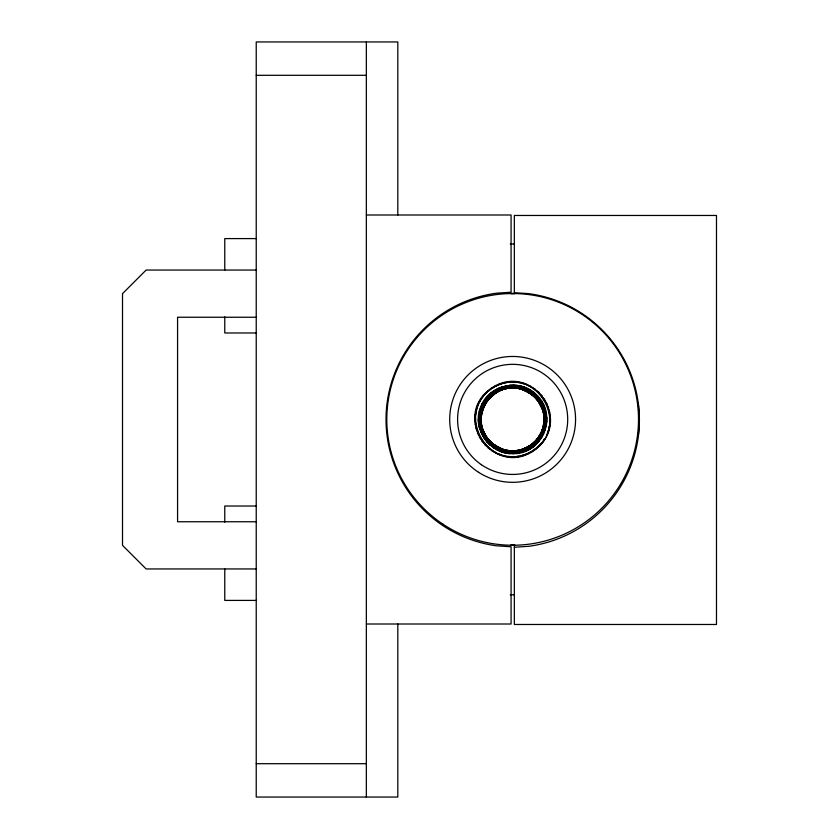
<?xml version="1.0" encoding="UTF-8"?>
<svg xmlns="http://www.w3.org/2000/svg" width="839" height="839" viewBox="0 0 839 839"><rect width="100%" height="100%" fill="white"/><g stroke="black" fill="none" stroke-linecap="round" stroke-linejoin="round"><path stroke-width="1.26" d="M540.368 402.217C554.076 422.384 539.173 454.266 513.699 453.647C490.133 455.273 471.319 428.687 480.674 406.999C488.361 384.682 520.19 377.707 536.499 394.781C554.18 410.795 547.919 442.153 526.001 450.952L524.899 448.362C559.267 433.134 547.311 383.045 509.472 385.258L509.703 387.639C481.334 389.778 469.955 426.254 490.333 445.415L492.136 443.317C465.005 419.993 492.577 376.837 526.001 387.817L524.899 390.408C511.748 384.64 494.916 389.233 486.61 400.958C471.099 420.003 485.781 451.267 509.472 453.521L509.703 451.141C493.133 450.144 478.608 436.165 478.356 419.385L480.757 419.385C481.041 410.082 484.722 400.906 490.742 393.827C497.611 386.769 508.444 385.636 517.894 385.51L517.527 387.88C535.817 389.495 548.895 407.869 546.336 425.688L543.987 425.247C546.923 410.565 539.11 394.938 525.759 388.384L532.587 392.967L538.428 398.63L533.3 392.033L531.601 394.278L521.365 388.719C545.549 396.144 553.876 424.901 536.069 443.548C518.67 460.401 485.309 451.707 479.992 427.596L483.904 434.822M546.241 417.319L546.336 413.092L543.987 413.522L541.9 405.919L538.051 398.934L540.788 401.954L538.869 398.284L536.069 395.221M513.699 385.122L513.625 387.513L521.459 388.405L528.948 391.142L521.848 387.01M480.265 423.391L479.394 411.026L482.131 411.708C474.119 439.584 509.724 464.177 533.3 446.747L531.601 444.492C537.799 439.783 542.403 432.893 543.987 425.247C542.067 441.775 525.749 453.469 509.588 452.347L517.894 453.259L517.527 450.9C528.675 449.809 537.851 442.94 543.777 433.711L541.218 432.536C548.58 417.14 541.302 396.144 525.193 389.726C501.135 377.151 473.741 402.772 479.394 427.743L482.131 427.061M638.311 436.605L639.402 419.972L638.311 403.339M540.788 436.815L545.308 429.778L546.85 417.277L544.469 417.423L544.794 421.367L543.336 429.149M535.345 442.803C540.652 438.65 543.074 431.739 544.7 425.383C542.581 438.556 530.101 448.341 517.642 451.623C541.008 448.162 551.968 417.518 537.484 399.395M479.237 415.253L480.674 406.999L483.306 408.016M481.009 411.435L486.012 400.539L497.632 389.254C471.696 400.476 476.521 441.681 501.449 451.13L494.622 446.579L505.435 452.273L513.699 453.647L513.625 451.256L521.459 450.365L513.646 451.99L501.932 449.767L505.665 451.246L501.638 450.606M505.309 452.871L505.823 450.533C485.278 446.621 474.685 421.755 482.435 403.171L484.921 404.503L482.131 411.708M545.193 421.398L544.301 425.31L544.469 421.346L546.85 421.493M495.157 392.998C502.886 388.3 512.493 386.538 521.25 389.128L522.026 386.412L517.799 386.129M546.409 434.927L546.944 435.168L548.066 430.659L548.622 430.837L549.178 426.222L549.755 426.327L549.744 421.671L550.321 421.713L549.744 417.098L550.321 417.067L549.178 412.557L549.755 412.452L548.066 408.121L548.622 407.943L546.409 403.853L546.944 403.611L544.249 399.815L544.742 399.511L541.606 396.081L542.057 395.714L538.523 392.694L538.921 392.285L535.041 389.726L535.397 389.254L531.223 387.188L531.517 386.685L527.133 385.153L527.353 384.619L522.812 383.633L522.97 383.077L518.345 382.647L518.429 382.081L513.783 382.227L513.804 381.651L509.21 382.374L509.158 381.797L504.69 383.077L504.564 382.511L500.285 384.325L500.096 383.78L496.069 386.108L495.807 385.594L492.105 388.394L491.79 387.912L488.455 391.152L488.078 390.712L485.173 394.34L484.743 393.952L482.299 397.906L481.827 397.571L479.887 401.797L479.373 401.524L477.978 405.961L477.433 405.751L476.583 410.323L476.028 410.177L475.744 414.823L475.168 414.749L475.461 419.385L474.884 419.385L475.744 423.957L475.168 424.031L476.583 428.456L476.028 428.593L477.978 432.819L477.433 433.029L479.887 436.972L479.373 437.245L482.299 440.863L481.827 441.199L485.173 444.429L484.743 444.817L488.455 447.617L488.078 448.057L492.105 450.375L491.79 450.858L496.069 452.661L495.807 453.186L500.285 454.444L500.096 455L504.69 455.703L504.564 456.269L509.21 456.406L509.158 456.982L513.783 456.542L513.804 457.119L518.345 456.122L518.429 456.699L522.812 455.147L522.97 455.703L527.133 453.616L527.353 454.151L531.223 451.581C487.574 476.374 451.298 408.803 496.069 386.108C536.184 365.835 570.184 422.982 535.397 449.515C494.496 479.95 449.484 416.375 491.79 387.912C529.514 362.773 571.265 415.232 538.921 446.495L538.523 446.075L531.517 452.085L531.223 451.581L535.041 449.054L535.397 449.515L541.606 442.688L542.057 443.055L544.249 438.954L544.742 439.258M479.992 411.173L485.162 399.941L490.333 393.355L492.168 395.494L486.924 401.178L483.254 408.006L486.809 401.094L484.543 404.304L486.347 400.78L494.045 391.331M481.943 411.666L484.753 404.408L482.907 407.869M482.226 407.607L485.162 399.941M542.802 428.981L541.396 432.62L542.665 428.939C537.809 445.383 518.24 455.241 502.183 449.064L501.25 451.718L505.435 452.273M483.128 407.953L480.674 415.431L481.397 427.24M543.032 429.054C539.949 439.133 531.192 446.809 521.365 450.061M534.842 442.279L531.716 444.649L537.149 439.112L541.218 432.536M497.359 450.071L498.618 447.554C509.021 452.871 522.33 451.613 531.601 444.492L528.465 446.799L521.302 449.83L528.58 446.998M543.724 429.274L539.75 436.175M539.435 435.976L541.27 432.557L540.966 433.071M484.921 404.503C488.424 397.497 494.895 392.348 502.162 389.663L495.23 393.124L489.074 397.906L494.622 392.191L501.449 387.639L497.359 388.698L498.618 391.226M521.25 389.128L528.371 392.138L529.776 389.705M487.763 396.711C481.009 406.716 478.786 419.469 482.603 431.026M498.597 391.184L489.357 398.158L484.879 404.482M495.031 445.97L502.121 449.243L495.262 445.614L493.71 447.963L487.763 442.059M493.71 390.806L495.23 393.124L486.924 401.178M537.484 439.374L540.022 436.343M532.922 446.254L535.681 443.149L528.748 447.281L531.853 444.838L528.465 446.799M489.252 398.064L486.61 400.958L491.413 394.613L505.435 386.506L501.25 387.052L502.183 389.716M534.674 442.111L537.296 439.227M537.736 439.584L532.293 445.415M536.069 443.548L541.784 437.434L539.393 435.944M536.499 394.781L534.537 396.795L525.067 390.02M532.052 445.089C545.035 436.689 549.87 419.458 541.9 405.919M521.302 388.939L531.716 394.131L537.149 399.658L539.351 397.896M491.685 394.928L498.104 390.187L505.665 387.524L501.638 388.163M491.895 395.169L501.795 388.625M502.047 449.463C495.922 447.208 490.721 442.856 486.956 437.57L484.659 439.196L482.981 435.315M532.587 445.803L529.189 448.057L521.564 450.763M539.55 402.72L542.665 409.831L537.296 399.542L532.052 393.68C537.82 397.12 540.851 403.601 543.032 409.715L537.296 399.542L531.716 394.131L534.842 396.49M534.674 396.658L539.435 402.793L541.784 401.336L544.721 409.18M494.853 392.537C503.799 386.485 515.366 385.594 525.35 389.348L521.701 387.545L513.678 385.741M524.973 448.54L528.392 446.673M482.435 435.609L484.921 434.266L486.956 437.57M505.749 450.847L509.63 451.864L505.56 451.728C512 453.71 519.813 453.689 525.759 450.386L521.701 451.225M541.218 406.233L543.777 405.059M502.121 389.537L498.534 391.047C504.208 387.723 511.077 386.213 517.527 387.88M480.674 431.77L483.306 430.753M525.539 449.872L529.472 448.54M542.623 409.852L545.308 408.992L538.869 398.284M513.646 386.779L521.564 388.017C516.53 386.255 510.678 385.038 505.56 387.052L509.63 386.905M521.848 451.76L517.799 452.651L513.657 452.473M478.618 423.601L480.999 423.307M513.636 451.581L517.579 451.214L509.672 451.455L505.823 450.533M505.749 387.922L513.625 387.513L509.672 387.314M514.338 547.238L528.612 546.304A127.423 127.423 0 0 0 528.612 293.64L514.338 292.706L514.338 215.466L716.485 215.466L716.485 624.478L514.338 624.478L514.338 544.616M509.588 386.422L513.657 386.297M509.535 385.867L505.309 385.898L505.823 388.237M256.231 75.3L366.349 75.3M366.349 214.994L511.077 214.994L511.077 292.234L496.803 293.168A127.423 127.423 0 0 0 496.803 545.832L511.077 546.766L511.077 624.006L366.349 624.006M256.231 238.591L224.768 238.591L224.768 270.064M256.231 270.053L146.112 270.053L122.515 293.65L122.515 545.35L146.112 568.947L256.231 568.947M256.231 317.247L177.574 317.247L177.574 521.753L256.231 521.753M256.231 332.978L224.768 332.978L224.768 316.838M256.231 506.022L224.768 506.022L224.768 522.162M256.231 600.409L224.768 600.409L224.768 568.936M256.231 763.7L366.349 763.7M480.999 415.473L478.618 415.179L481.009 427.345M542.623 428.928L545.308 429.778M521.701 387.545L529.189 390.712L532.293 393.355L528.748 391.488L531.853 393.942L528.465 391.97M502.183 449.064L491.895 443.6L494.853 446.243L491.413 444.156M502.162 449.106L495.23 445.656L489.074 440.874M502.121 449.243L495.157 445.771M498.104 448.582L501.795 450.155M498.618 447.554L492.136 443.317L495.23 445.656M497.632 449.515L490.742 444.953M528.371 392.138L534.579 396.763L539.435 402.793L537.149 399.658M525.193 389.726L528.58 391.771M529.472 390.24L532.922 392.526L535.681 395.62M495.262 445.614L489.357 440.611L487.312 442.478L485.162 438.839M484.659 399.584L486.956 401.21M531.601 394.278L537.191 399.637M488.539 441.366L491.685 443.852L486.012 438.231L481.25 431.55M537.149 439.112L539.351 440.874M487.312 396.291L489.389 398.189M479.237 423.527L482.226 431.173L488.833 441.083L484.753 434.361L481.712 427.166C483.442 433.438 487.218 439.091 492.042 443.422M534.537 441.975L536.499 443.999M535.062 396.26L537.736 399.196M486.924 437.591L489.252 440.706M528.371 446.631L529.776 449.075M539.75 402.605L541.606 406.055M486.347 438L482.907 430.91M484.879 434.298L483.254 430.774L484.753 434.361M544.186 409.348L545.728 413.197L545.308 408.992M541.396 406.16L542.802 409.789M481.943 427.103L483.128 430.816M521.25 449.652L522.026 452.357M543.336 409.621L545.193 417.382L544.794 421.367L544.301 413.47M543.987 413.522L544.794 417.403M397.812 214.994L397.812 41.95L256.231 41.95L256.231 797.05L397.812 797.05L397.812 624.006M366.349 41.95L366.349 797.05M514.097 594.788A175.403 175.403 0 0 1 510.29 594.746M510.29 244.034A175.403 175.403 0 0 1 514.097 243.981M514.422 545.235A125.85 125.85 0 0 1 510.542 545.172M510.542 293.598A125.85 125.85 0 0 1 514.422 293.535M514.999 545.214A125.85 125.85 0 0 1 511.129 545.235M511.129 293.545A125.85 125.85 0 0 1 514.999 293.566M525.445 390.649L524.899 390.408L528.392 392.096L525.445 390.649M494.769 445.278A31.463 31.463 0 0 0 543.997 421.912A31.463 31.463 0 0 0 499.142 390.964A31.463 31.463 0 0 0 494.769 445.278M442.74 524.039A125.85 125.85 0 0 0 638.227 427.596A125.85 125.85 0 0 0 456.961 306.529A125.85 125.85 0 0 0 442.74 524.039M478.566 472.294A62.925 62.925 0 0 0 575.491 422.447A62.925 62.925 0 0 0 483.862 363.423A62.925 62.925 0 0 0 478.566 472.294M481.376 464.701A55.059 55.059 0 0 0 567.521 423.81A55.059 55.059 0 0 0 489.032 369.653A55.059 55.059 0 0 0 481.376 464.701"/></g></svg>
